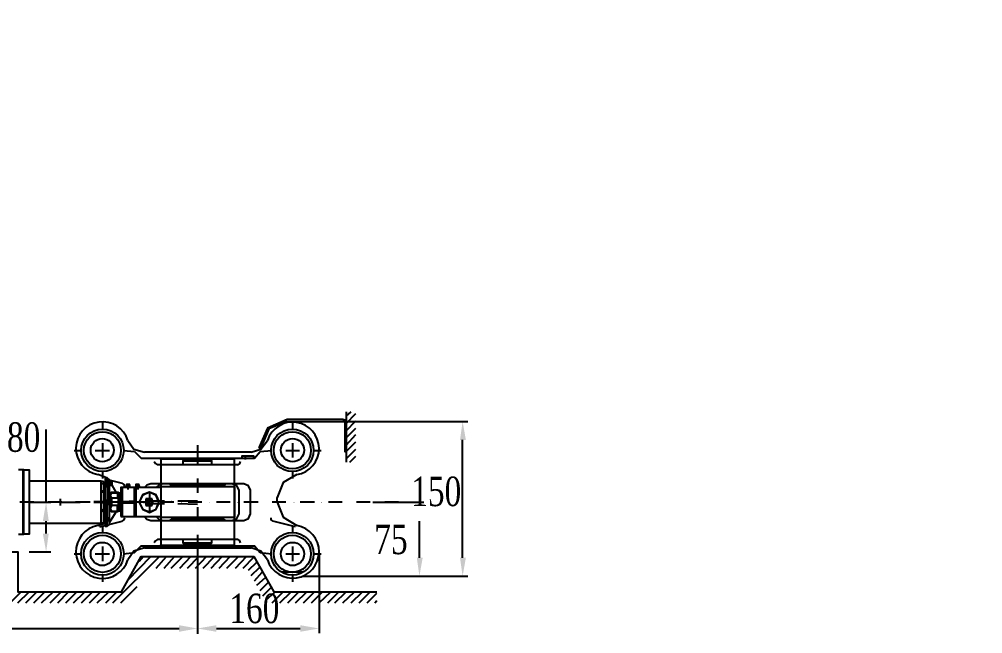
# Model space of a CAD drawing. Header units: inches. Extents: x -65 to 4788, y -4676 to 3369.
# Drawn here: x 2443 to 4788, y -745 to 750 of the extents above; entities that cross this region are included whole.
import ezdxf

# ---------------------------------------------------------------- set-up
doc = ezdxf.new("R2010")
doc.units = ezdxf.units.IN
doc.header["$MEASUREMENT"] = 0
doc.layers.get('0').update_dxf_attribs({"color": 250, "linetype": 'CONTINUOUS', "lineweight": 100})
doc.styles.get("Standard").update_dxf_attribs({"font": 'times.ttf', "width": 0.75})

msp = doc.modelspace()

# ---------------------------------------------------------------- hatches: boundary and pattern name
at = {"lineweight": -2}
for points in [[(3515.8, -273.4), (3530.1, -273.4), (3522.2, -228.7)], [(2650.3, -383.4), (2651.9, -383.4), (2651.9, -381.8), (2650.3, -381.8)], [(2942, -386.5), (2943.6, -386.5), (2943.6, -384.9), (2942, -384.9)], [(2812.9, -423.2), (2814.5, -423.2), (2814.5, -421.6), (2812.9, -421.6)], [(2495.7, -426.4), (2497.3, -426.4), (2497.3, -424.8), (2495.7, -424.8)], [(2500.5, -471), (2514.9, -471), (2508.5, -424.8)], [(2564.3, -426.4), (2565.9, -426.4), (2565.9, -424.8), (2564.3, -424.8)], [(2608.9, -426.4), (2610.5, -426.4), (2610.5, -424.8), (2608.9, -424.8)], [(2701.3, -426.4), (2702.9, -426.4), (2702.9, -424.8), (2701.3, -424.8)], [(2746, -424.8), (2747.6, -424.8), (2747.6, -423.2), (2746, -423.2)], [(2746, -429.6), (2747.6, -429.6), (2747.6, -428), (2746, -428)], [(2768.3, -426.4), (2769.9, -426.4), (2769.9, -424.8), (2768.3, -424.8)], [(2836.8, -426.4), (2838.4, -426.4), (2838.4, -424.8), (2836.8, -424.8)], [(2905.4, -426.4), (2906.9, -426.4), (2906.9, -424.8), (2905.4, -424.8)], [(2973.9, -426.4), (2975.5, -426.4), (2975.5, -424.8), (2973.9, -424.8)], [(3111, -426.4), (3112.6, -426.4), (3112.6, -424.8), (3111, -424.8)], [(3177.9, -426.4), (3179.5, -426.4), (3179.5, -424.8), (3177.9, -424.8)], [(3315, -426.4), (3316.6, -426.4), (3316.6, -424.8), (3315, -424.8)], [(2500.5, -501.3), (2514.9, -501.3), (2508.5, -545.9)], [(3410.6, -560.3), (3425, -560.3), (3417, -604.9)], [(3515.8, -560.3), (3530.1, -560.3), (3522.2, -604.9)], [(2832, -724.4), (2832, -740.4), (2876.7, -732.4)], [(2922.9, -724.4), (2922.9, -740.4), (2876.7, -732.4)], [(3126.9, -724.4), (3126.9, -740.4), (3173.1, -732.4)]]:
    msp.add_hatch(color=0, dxfattribs=at).paths.add_polyline_path(points)

# ---------------------------------------------------------------- linework, layer by layer
at = {"color": 0, "lineweight": -2}
for points in [[(3238.5, -204.8), (3238.5, -327.6)], [(3238.5, -216), (3251.2, -204.8)], [(3238.5, -233.5), (3262.4, -209.6)], [(2645.6, -230.3), (2645.6, -247.9)], [(3095, -224), (3047.2, -244.7), (3026.5, -292.5)], [(3095, -228.7), (3050.4, -246.3), (3031.3, -292.5)], [(3230.5, -224), (3095, -224)], [(3095, -228.7), (3230.5, -228.7)], [(3107.8, -230.3), (3107.8, -247.9)], [(3133.3, -228.7), (3534.9, -228.7)], [(3133.3, -228.7), (3134.9, -228.7)], [(3238.5, -230.3), (3235.3, -225.6), (3230.5, -224)], [(3235.3, -230.3), (3233.7, -228.7), (3230.5, -228.7)], [(3235.3, -230.3), (3235.3, -302.1), (3238.5, -302.1), (3238.5, -230.3)], [(3238.5, -251.1), (3262.4, -227.2)], [(3522.2, -228.7), (3523.8, -228.7)], [(2508.5, -424.8), (2508.5, -247.9)], [(3238.5, -268.6), (3262.4, -244.7)], [(2645.6, -281.3), (2645.6, -316.4)], [(2707.7, -275), (2722.1, -295.7), (2747.6, -303.7)], [(3007.4, -303.7), (3031.3, -295.7), (3047.2, -275)], [(3107.8, -281.3), (3107.8, -316.4)], [(3238.5, -286.1), (3262.4, -260.6)], [(3238.5, -302.1), (3262.4, -278.2)], [(3522.2, -560.3), (3522.2, -273.4)], [(2577, -298.9), (2594.6, -298.9)], [(2628, -298.9), (2663.1, -298.9)], [(2696.6, -298.9), (2723.7, -302.1)], [(2723.7, -302.1), (2739.6, -318), (3015.3, -318), (3029.7, -302.1)], [(3007.4, -303.7), (2747.6, -303.7)], [(2876.7, -286.1), (2876.7, -333.9)], [(3026.5, -292.5), (3031.3, -292.5)], [(3029.7, -302.1), (3056.8, -298.9)], [(3091.8, -298.9), (3125.3, -298.9)], [(3158.8, -298.9), (3177.9, -298.9)], [(3238.5, -319.6), (3262.4, -295.7)], [(2771.5, -326), (2774.7, -330.8), (2779.4, -333.9)], [(2784.2, -318), (2787.4, -319.6), (2965.9, -319.6), (2969.1, -318)], [(2787.4, -319.6), (2787.4, -530)], [(2911.7, -333.9), (2911.7, -324.4), (2906.9, -321.2), (2846.4, -321.2), (2841.6, -324.4), (2841.6, -333.9)], [(2841.6, -324.4), (2911.7, -324.4)], [(2965.9, -319.6), (2965.9, -530)], [(2973.9, -333.9), (2980.3, -330.8), (2981.9, -326)], [(3013.7, -318), (3013.7, -313.2), (2985, -313.2), (2985, -318)], [(2985, -318), (3013.7, -318)], [(2993, -311.6), (2993, -321.2)], [(3248, -327.6), (3262.4, -313.2)], [(2441.5, -502.9), (2452.7, -502.9), (2452.7, -346.7), (2441.5, -346.7)], [(2452.7, -502.9), (2454.3, -502.9), (2454.3, -346.7), (2452.7, -346.7), (2452.7, -502.9)], [(2452.7, -502.9), (2452.7, -502.9), (2452.7, -346.7), (2452.7, -346.7), (2452.7, -502.9)], [(2452.7, -502.9), (2452.7, -502.9), (2452.7, -346.7), (2452.7, -346.7), (2452.7, -502.9)], [(2452.7, -502.9), (2452.7, -502.9), (2452.7, -346.7), (2452.7, -346.7), (2452.7, -502.9)], [(2452.7, -502.9), (2452.7, -502.9), (2452.7, -346.7), (2452.7, -346.7), (2452.7, -502.9)], [(2452.7, -502.9), (2452.7, -502.9), (2452.7, -346.7), (2452.7, -346.7), (2452.7, -502.9)], [(2452.7, -502.9), (2452.7, -346.7)], [(2465.5, -502.9), (2454.3, -502.9), (2454.3, -346.7), (2465.5, -346.7), (2467, -346.7), (2467, -502.9), (2465.5, -502.9)], [(2645.6, -349.9), (2645.6, -367.4)], [(2973.9, -333.9), (2779.4, -333.9)], [(3107.8, -349.9), (3107.8, -367.4)], [(2648.7, -375.4), (2642.4, -373.8), (2467, -373.8)], [(2651.9, -364.2), (2634.4, -357.8)], [(2642.4, -475.8), (2642.4, -373.8)], [(2648.7, -467.8), (2651.9, -469.4), (2651.9, -483.8), (2656.7, -483.8), (2663.1, -479), (2663.1, -370.6), (2656.7, -365.8), (2651.9, -365.8), (2651.9, -380.2), (2648.7, -381.8)], [(2656.7, -365.8), (2656.7, -380.2)], [(2661.5, -370.6), (2693.4, -378.6)], [(2876.7, -367.4), (2876.7, -402.5)], [(3118.9, -357.8), (3085.5, -377), (3071.1, -413.6)], [(2669.5, -380.2), (2644, -380.2)], [(2648.7, -400.9), (2645.6, -400.9), (2645.6, -397.7), (2648.7, -397.7)], [(2648.7, -472.6), (2648.7, -375.4)], [(2648.7, -375.4), (2648.7, -375.4)], [(2651.9, -377), (2648.7, -377)], [(2648.7, -377), (2651.9, -377)], [(2650.3, -380.2), (2648.7, -380.2)], [(2651.9, -380.2), (2663.1, -380.2)], [(2651.9, -469.4), (2651.9, -380.2)], [(2651.9, -383.4), (2663.1, -383.4)], [(2651.9, -386.5), (2663.1, -386.5)], [(2656.7, -386.5), (2656.7, -420)], [(2663.1, -377), (2663.1, -375.4)], [(2663.1, -377), (2664.7, -377)], [(2664.7, -377), (2663.1, -377), (2663.1, -377)], [(2663.1, -381.8), (2663.1, -377)], [(2664.7, -381.8), (2663.1, -380.2), (2663.1, -380.2)], [(2664.7, -381.8), (2663.1, -381.8)], [(2664.7, -377), (2664.7, -375.4), (2664.7, -375.4)], [(2669.5, -383.4), (2669.5, -375.4), (2664.7, -375.4), (2664.7, -383.4), (2669.5, -383.4)], [(2669.5, -377), (2664.7, -377)], [(2669.5, -380.2), (2664.7, -380.2)], [(2664.7, -381.8), (2664.7, -381.8)], [(2669.5, -383.4), (2669.5, -375.4)], [(2679, -400.9), (2669.5, -383.4)], [(2690.2, -459.9), (2726.8, -459.9), (2726.8, -389.7), (2690.2, -389.7), (2690.2, -459.9)], [(2699.7, -386.5), (2698.2, -381.8), (2693.4, -378.6)], [(2693.4, -389.7), (2693.4, -459.9)], [(2712.5, -381.8), (2704.5, -381.8)], [(2712.5, -381.8), (2704.5, -381.8), (2704.5, -384.9), (2712.5, -384.9), (2712.5, -381.8)], [(2706.1, -381.8), (2706.1, -384.9)], [(2706.1, -386.5), (2706.1, -384.9)], [(2706.1, -389.7), (2706.1, -386.5)], [(2706.1, -386.5), (2706.1, -388.1), (2706.1, -389.7)], [(2710.9, -388.1), (2706.1, -388.1)], [(2707.7, -380.2), (2707.7, -394.5)], [(2710.9, -381.8), (2710.9, -384.9)], [(2710.9, -384.9), (2710.9, -386.5)], [(2710.9, -386.5), (2710.9, -388.1), (2710.9, -389.7)], [(2710.9, -386.5), (2710.9, -389.7)], [(2723.7, -424.8), (2723.7, -389.7)], [(2734.8, -381.8), (2726.8, -381.8)], [(2734.8, -381.8), (2726.8, -381.8), (2726.8, -384.9), (2734.8, -384.9), (2734.8, -381.8)], [(2784.2, -389.7), (2726.8, -389.7), (2726.8, -459.9), (2784.2, -459.9), (2787.4, -461.4), (2967.5, -461.4), (2967.5, -388.1), (2787.4, -388.1)], [(2730, -386.5), (2730, -384.9), (2728.4, -384.9)], [(2730, -381.8), (2730, -384.9)], [(2730, -389.7), (2730, -386.5)], [(2730, -386.5), (2730, -389.7)], [(2734.8, -388.1), (2730, -388.1)], [(2731.6, -380.2), (2731.6, -394.5)], [(2733.2, -381.8), (2733.2, -384.9)], [(2734.8, -386.5), (2733.2, -388.1), (2733.2, -389.7)], [(2734.8, -384.9), (2734.8, -386.5)], [(2734.8, -386.5), (2734.8, -389.7)], [(2763.5, -380.2), (2753.9, -383.4), (2747.6, -389.7)], [(2989.8, -380.2), (2763.5, -380.2)], [(2792.2, -380.2), (2782.6, -383.4), (2776.3, -389.7)], [(2787.4, -388.1), (2784.2, -389.7)], [(2812.9, -384.9), (2811.3, -381.8), (2808.1, -380.2)], [(2942, -384.9), (2812.9, -384.9)], [(2816.1, -388.1), (2816.1, -384.9)], [(2938.8, -388.1), (2938.8, -384.9)], [(2945.2, -380.2), (2943.6, -381.8), (2942, -384.9)], [(2978.7, -396.1), (2972.3, -384.9), (2961.1, -380.2)], [(2978.7, -453.5), (2978.7, -396.1)], [(3005.8, -396.1), (3001, -384.9), (2989.8, -380.2)], [(3005.8, -453.5), (3005.8, -396.1)], [(2543.5, -432.8), (2543.5, -416.8)], [(2651.9, -420), (2663.1, -420)], [(2663.1, -404.1), (2664.7, -404.1)], [(2683.8, -448.7), (2667.9, -448.7), (2664.7, -445.5), (2664.7, -402.5), (2667.9, -400.9), (2683.8, -400.9), (2683.8, -448.7)], [(2667.9, -402.5), (2664.7, -408.9), (2667.9, -415.2)], [(2664.7, -404.1), (2664.7, -404.1), (2664.7, -404.1)], [(2667.9, -400.9), (2667.9, -402.5)], [(2682.2, -402.5), (2682.2, -415.2), (2667.9, -415.2)], [(2667.9, -402.5), (2682.2, -402.5)], [(2667.9, -415.2), (2667.9, -432.8)], [(2683.8, -402.5), (2685.4, -404.1), (2687, -402.5)], [(2690.2, -404.1), (2685.4, -404.1)], [(2690.2, -447.1), (2687, -447.1), (2687, -402.5), (2690.2, -402.5)], [(2693.4, -423.2), (2726.8, -421.6)], [(2782.6, -424.8), (2776.3, -408.9), (2760.3, -400.9), (2742.8, -408.9), (2734.8, -424.8), (2742.8, -442.3), (2760.3, -448.7), (2776.3, -442.3), (2782.6, -424.8)], [(2784.2, -424.8), (2776.3, -407.3), (2760.3, -400.9), (2742.8, -407.3), (2734.8, -424.8), (2742.8, -442.3), (2760.3, -450.3), (2776.3, -442.3), (2784.2, -424.8)], [(2766.7, -416.8), (2750.8, -416.8)], [(2750.8, -416.8), (2750.8, -416.8)], [(2750.8, -416.8), (2750.8, -432.8)], [(2766.7, -424.8), (2763.5, -420), (2760.3, -416.8), (2753.9, -420), (2750.8, -424.8), (2753.9, -429.6), (2760.3, -432.8), (2763.5, -429.6), (2766.7, -424.8)], [(2763.5, -424.8), (2761.9, -421.6), (2760.3, -421.6), (2755.5, -421.6), (2755.5, -424.8), (2755.5, -428), (2760.3, -429.6), (2761.9, -428), (2763.5, -424.8)], [(2761.9, -424.8), (2760.3, -423.2), (2760.3, -421.6), (2757.1, -423.2), (2755.5, -424.8), (2757.1, -426.4), (2760.3, -428), (2760.3, -426.4), (2761.9, -424.8)], [(2760.3, -399.3), (2760.3, -450.3)], [(2761.9, -421.6), (2797, -421.6)], [(2766.7, -432.8), (2766.7, -416.8)], [(2766.7, -416.8), (2766.7, -416.8)], [(2828.8, -421.6), (2876.7, -421.6)], [(3071.1, -424.8), (3071.1, -413.6)], [(2478.2, -424.8), (2444.7, -424.8)], [(2467, -424.8), (2519.6, -424.8)], [(2467, -424.8), (2467, -424.8)], [(2508.5, -424.8), (2508.5, -424.8)], [(2546.7, -424.8), (2513.3, -424.8)], [(2543.5, -424.8), (2591.4, -424.8)], [(2543.5, -424.8), (2591.4, -424.8)], [(2615.3, -424.8), (2580.2, -424.8)], [(2624.8, -423.2), (2659.9, -423.2)], [(2624.8, -424.8), (2659.9, -426.4)], [(2648.7, -443.9), (2645.6, -443.9), (2645.6, -447.1), (2648.7, -447.1)], [(2683.8, -424.8), (2648.7, -424.8)], [(2651.9, -429.6), (2663.1, -429.6)], [(2656.7, -463), (2656.7, -429.6)], [(2663.1, -445.5), (2664.7, -445.5)], [(2667.9, -432.8), (2664.7, -440.7), (2667.9, -447.1)], [(2664.7, -445.5), (2664.7, -445.5), (2664.7, -445.5)], [(2682.2, -447.1), (2682.2, -432.8), (2667.9, -432.8)], [(2687, -447.1), (2685.4, -445.5), (2683.8, -447.1)], [(2690.2, -445.5), (2685.4, -445.5)], [(2693.4, -424.8), (2723.7, -424.8)], [(2693.4, -426.4), (2726.8, -426.4)], [(2750.8, -424.8), (2717.3, -424.8)], [(2723.7, -459.9), (2723.7, -424.8)], [(2750.8, -432.8), (2750.8, -432.8)], [(2750.8, -432.8), (2766.7, -432.8)], [(2761.9, -428), (2797, -428)], [(2766.7, -432.8), (2766.7, -432.8)], [(2819.3, -424.8), (2785.8, -424.8)], [(2828.8, -428), (2876.7, -429.6)], [(2887.8, -424.8), (2854.4, -424.8)], [(2876.7, -437.5), (2876.7, -471)], [(2956.4, -424.8), (2922.9, -424.8)], [(3024.9, -424.8), (2989.8, -424.8)], [(3091.8, -424.8), (3058.4, -424.8)], [(3071.1, -424.8), (3085.5, -461.4), (3118.9, -482.2)], [(3162, -424.8), (3126.9, -424.8)], [(3228.9, -424.8), (3195.4, -424.8)], [(3297.4, -424.8), (3264, -424.8)], [(3303.8, -424.8), (3428.1, -424.8)], [(3303.8, -424.8), (3305.4, -424.8)], [(3366, -424.8), (3332.5, -424.8)], [(2651.9, -463), (2663.1, -463)], [(2651.9, -466.2), (2663.1, -466.2)], [(2663.1, -474.2), (2679, -448.7)], [(2667.9, -447.1), (2682.2, -447.1)], [(2667.9, -448.7), (2667.9, -447.1)], [(2693.4, -471), (2698.2, -467.8), (2699.7, -463)], [(2747.6, -459.9), (2753.9, -466.2), (2763.5, -469.4)], [(2776.3, -459.9), (2782.6, -466.2), (2792.2, -469.4)], [(2808.1, -469.4), (2811.3, -467.8), (2812.9, -466.2)], [(2942, -466.2), (2812.9, -466.2)], [(2816.1, -461.4), (2816.1, -466.2)], [(2938.8, -461.4), (2938.8, -466.2)], [(2942, -466.2), (2943.6, -467.8), (2945.2, -469.4)], [(2961.1, -469.4), (2972.3, -464.6), (2978.7, -453.5)], [(2989.8, -469.4), (3001, -464.6), (3005.8, -453.5)], [(3055.2, -463), (3055.2, -467.8), (3060, -471)], [(2467, -475.8), (2642.4, -475.8), (2648.7, -474.2)], [(2508.5, -501.3), (2508.5, -471)], [(2634.4, -482.2), (2651.9, -475.8)], [(2639.2, -485.4), (2651.9, -482.2)], [(2645.6, -482.2), (2645.6, -499.7)], [(2648.7, -474.2), (2648.7, -472.6)], [(2651.9, -469.4), (2663.1, -469.4)], [(2656.7, -483.8), (2656.7, -469.4)], [(2661.5, -479), (2693.4, -471)], [(2763.5, -469.4), (2989.8, -469.4)], [(3115.7, -485.4), (3060, -471)], [(3107.8, -482.2), (3107.8, -499.7)], [(3417, -560.3), (3417, -471)], [(2779.4, -515.6), (2774.7, -518.8), (2771.5, -523.6)], [(2973.9, -515.6), (2779.4, -515.6)], [(2841.6, -515.6), (2841.6, -523.6), (2846.4, -528.4), (2906.9, -528.4), (2911.7, -523.6), (2911.7, -515.6)], [(2876.7, -504.5), (2876.7, -553.9)], [(2981.9, -523.6), (2980.3, -518.8), (2973.9, -515.6)], [(2645.6, -533.2), (2645.6, -568.2)], [(2747.6, -536.4), (2722.1, -544.3), (2707.7, -565)], [(2723.7, -547.5), (2739.6, -531.6), (3015.3, -531.6), (3029.7, -547.5)], [(2747.6, -536.4), (3007.4, -536.4)], [(2784.2, -531.6), (2787.4, -530), (2965.9, -530), (2969.1, -531.6)], [(2841.6, -523.6), (2911.7, -523.6)], [(3047.2, -565), (3031.3, -544.3), (3007.4, -536.4)], [(3107.8, -533.2), (3107.8, -568.2)], [(1271.7, -545.9), (2439.9, -545.9), (2439.9, -643.1), (2691.8, -643.1), (2739.6, -557.1), (3013.7, -557.1), (3063.1, -643.1), (3313.4, -643.1)], [(2467, -545.9), (2519.6, -545.9)], [(2467, -545.9), (2467, -545.9)], [(2577, -550.7), (2594.6, -550.7)], [(2628, -550.7), (2663.1, -550.7)], [(2671.1, -670.2), (2784.2, -557.1)], [(2696.6, -550.7), (2723.7, -547.5)], [(2707.7, -614.5), (2763.5, -557.1)], [(2734.8, -568.2), (2744.4, -557.1)], [(2776.3, -585.8), (2801.8, -557.1)], [(2795.4, -585.8), (2820.9, -557.1)], [(2812.9, -585.8), (2841.6, -557.1)], [(2833.6, -585.8), (2860.7, -557.1)], [(2852.8, -585.8), (2879.9, -557.1)], [(2871.9, -585.8), (2899, -557.1)], [(2876.7, -553.9), (2876.7, -745.2)], [(2876.7, -553.9), (2878.3, -553.9)], [(2876.7, -553.9), (2876.7, -743.6)], [(2876.7, -553.9), (2878.3, -553.9)], [(2891, -585.8), (2918.1, -557.1)], [(2910.1, -585.8), (2937.2, -557.1)], [(2929.3, -585.8), (2956.4, -557.1)], [(2948.4, -585.8), (2977.1, -557.1)], [(2969.1, -585.8), (2996.2, -557.1)], [(2988.2, -585.8), (3013.7, -558.7)], [(3029.7, -547.5), (3056.8, -550.7)], [(3091.8, -550.7), (3125.3, -550.7)], [(3158.8, -550.7), (3177.9, -550.7)], [(3173.1, -553.9), (3173.1, -743.6)], [(3173.1, -553.9), (3173.1, -553.9)], [(3001, -590.6), (3021.7, -571.4)], [(3007.4, -603.3), (3028.1, -584.2)], [(2645.6, -601.7), (2645.6, -619.2)], [(3015.3, -616.1), (3034.5, -595.3)], [(3021.7, -627.2), (3042.4, -608.1)], [(3133.3, -595.3), (3082.3, -595.3)], [(3107.8, -601.7), (3107.8, -619.2)], [(3133.3, -604.9), (3428.1, -604.9)], [(3133.3, -604.9), (3134.9, -604.9)], [(3133.3, -604.9), (3534.9, -604.9)], [(3133.3, -604.9), (3134.9, -604.9)], [(2690.2, -670.2), (2730, -630.4)], [(3029.7, -640), (3048.8, -620.8)], [(3036.1, -652.7), (3056.8, -632)], [(2420.8, -670.2), (2447.9, -643.1)], [(2439.9, -670.2), (2467, -643.1)], [(2459.1, -670.2), (2486.2, -643.1)], [(2478.2, -670.2), (2505.3, -643.1)], [(2497.3, -670.2), (2526, -643.1)], [(2518, -670.2), (2545.1, -643.1)], [(2537.2, -670.2), (2562.7, -643.1)], [(2556.3, -670.2), (2583.4, -643.1)], [(2575.4, -670.2), (2602.5, -643.1)], [(2594.6, -670.2), (2621.6, -643.1)], [(2613.7, -670.2), (2640.8, -643.1)], [(2632.8, -670.2), (2661.5, -643.1)], [(2653.5, -670.2), (2680.6, -643.1)], [(3042.4, -663.9), (3066.3, -643.1)], [(3058.4, -670.2), (3085.5, -643.1)], [(3077.5, -670.2), (3104.6, -643.1)], [(3096.6, -670.2), (3123.7, -643.1)], [(3115.7, -670.2), (3142.8, -643.1)], [(3134.9, -670.2), (3162, -643.1)], [(3154, -670.2), (3181.1, -643.1)], [(3173.1, -670.2), (3201.8, -643.1)], [(3193.8, -670.2), (3220.9, -643.1)], [(3211.4, -670.2), (3238.5, -643.1)], [(3230.5, -670.2), (3259.2, -643.1)], [(3251.2, -670.2), (3278.3, -643.1)], [(3270.3, -670.2), (3297.4, -643.1)], [(3289.5, -670.2), (3313.4, -646.3)], [(3308.6, -670.2), (3313.4, -663.9)], [(1477.3, -732.4), (2832, -732.4)], [(2876.7, -732.4), (2878.3, -732.4)], [(2922.9, -732.4), (3126.9, -732.4)], [(3173.1, -732.4), (3173.1, -732.4)]]:
    msp.add_lwpolyline(points, dxfattribs=at)
for centre, radius in [((2645.6, -298.9), 51.8), ((2645.6, -298.9), 45.1), ((3107.8, -298.9), 51.8), ((3107.8, -298.9), 45.1), ((2645.2, -298.5), 28.2), ((3108.2, -298.5), 28.2), ((2645.6, -550.7), 51.8), ((2645.6, -550.7), 45.1), ((3107.8, -550.7), 51.8), ((3107.8, -550.7), 45.1), ((2645.2, -551.1), 28.2), ((3108.2, -551.1), 28.2)]:
    msp.add_circle(centre, radius, dxfattribs=at)
for centre, radius, start, end in [((2645.8, -294.1), 64.8, 17.1506, 259.8564), ((3108.5, -294.4), 64.3, 279.3577, 162.3871), ((2645.8, -545.9), 64.8, 100.1436, 342.8494), ((3108.5, -545.6), 64.3, 197.6129, 80.6423)]:
    msp.add_arc(centre, radius, start, end, dxfattribs=at)

# ---------------------------------------------------------------- texts
at = {"color": 0, "lineweight": -2, "insert": (3369.1, 548.6), "char_height": 72.799, "width": 76.266, "attachment_point": 4}
msp.add_mtext('{\\fHelvetica|b0|i0|c1|p15; }', dxfattribs=at)
at = {"color": 0, "lineweight": -2, "char_height": 71.72, "attachment_point": 1}
for s, insert in [('80', (2413.2, -230.7)), ('150', (3397, -362.9)), ('75', (3307.1, -479.7)), ('160', (2954.4, -647.6))]:
    msp.add_mtext_dynamic_manual_height_columns(s, width=26.677, gutter_width=12.5, heights=[0], dxfattribs=dict(at, insert=insert))

doc.saveas('drawing.dxf')
